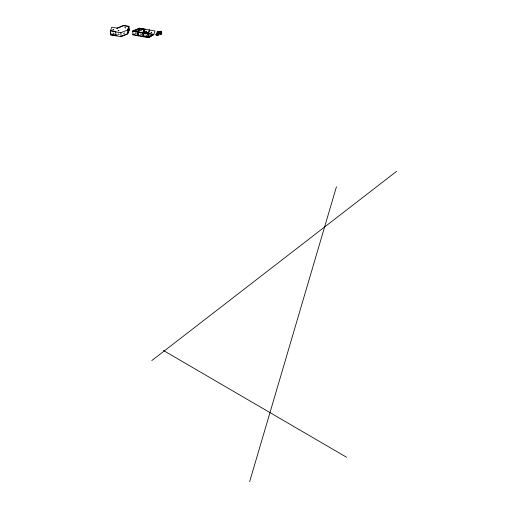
<?xml version="1.0" encoding="UTF-8"?>
<svg xmlns="http://www.w3.org/2000/svg" width="507" height="507" viewBox="0 0 507 507"><rect width="100%" height="100%" fill="white"/><g stroke="black" fill="none" stroke-linecap="round" stroke-linejoin="round"><path stroke-width="0.76" d="M156.511 34.457L156.283 35.408L156.257 34.032L156.213 35.325L156.663 34.032L156.739 35.332M157.385 34.831C157.303 33.462 158.38 34.907 157.373 34.425C158.266 33.658 156.777 36.403 157.867 34.172C157.455 33.646 157.588 33.228 157.614 34.844M157.924 34.66L157.753 35.427L157.797 34.058L157.658 35.439L157.766 34.73M157.538 34.818L157.392 35.306L157.601 34.641M157.43 34.02L157.791 33.823L157.709 34.799L157.728 34.013M157.753 34.983L157.74 34.242L157.975 34.749M157.506 35.217L157.373 34.66M156.581 34.615L156.524 35.427L156.758 34.184L156.441 35.325M157.462 34.768L157.493 34.039M156.403 33.735C157.1 33.094 155.807 34.203 156.295 34.584C157.595 34.679 155.82 33.158 156.612 33.798M157.404 34.216L157.569 34.774L157.785 34.191M157.658 35.439L157.886 34.736L157.385 34.749M156.701 34.596L156.758 34.184M156.403 33.601L156.657 33.703M157.709 34.799L157.829 34.318M156.663 35.465L156.771 33.95M157.785 34.514L157.867 34.172L157.848 34.533M157.354 34.704L157.449 34.273M249.653 481.65L336.439 186.747M160.852 34.318L161.663 31.973M161.049 34.451L161.86 32.112L160.637 31.269L157.379 31.922L156.562 34.267L157.778 35.11L161.049 34.451L158.602 32.765L156.974 33.094L158.19 33.937L156.562 34.267M159.23 33.196L159.635 32.03L160.465 31.802M159.432 33.335L159.838 32.169L160.383 32.036M159.635 33.475L160.041 32.309M159.838 33.614L160.637 31.269M160.041 33.754L160.858 31.421M160.244 33.899L161.055 31.561M160.446 34.039L161.258 31.7M160.649 34.178L161.46 31.833M157.138 33.082L157.55 31.909M157.271 33.056L157.677 31.884M157.398 33.031L157.81 31.859M157.531 32.999L157.943 31.833M157.658 32.974L158.07 31.808M157.791 32.949L158.203 31.783M157.918 32.923L158.33 31.757M158.051 32.898L158.463 31.726M158.184 32.873L158.59 31.7M158.311 32.847L158.723 31.675M158.444 32.816L158.849 31.649M159.014 31.599L158.571 32.79L159.033 31.611L160.193 32.378M158.824 32.917L159.236 31.751M159.027 33.056L159.439 31.89M153.729 34.723L155.053 30.99L139.349 28.164L132.733 30.94L132.929 34.869L148.595 37.695L153.729 34.723L132.733 30.94M151.606 32.822L151.764 32.378L150.839 32.214M148.202 37.233L148.069 37.6L147.949 33.677M134.228 33.925L132.91 34.476L143.354 36.365L143.354 32.454L153.862 34.349L148.595 37.695L148.608 33.399M149.286 29.957L147.955 33.88L143.754 33.12C143.728 29.672 153.989 35.135 144.089 32.188M148.475 33.773L149.812 30.046M146.358 31.878L146.523 31.434L145.598 31.269M144.051 29.013L142.695 32.733L142.847 36.662M144.59 29.501L143.234 33.221L132.752 31.333L139.362 28.563L144.59 29.501L144.577 29.108L143.221 32.828L143.367 36.751L143.506 36.384L148.728 37.322M145.097 29.203L143.747 32.923L143.893 36.846M141.117 30.933L141.282 30.49L140.357 30.325M138.684 28.443L137.448 31.789L137.625 35.718M137.993 32.277L139.229 28.931M138.512 32.372L139.748 29.026M136.928 29.672L136.687 30.325L136.066 30.217M127.72 33.925L129.12 30.224L128.905 26.288L123.689 25.35L117.041 28.107L111.819 27.169L110.355 30.889L110.665 34.825L121.091 36.707L127.72 33.925L127.498 29.995L128.905 26.288M128.556 29.457L128.309 30.109L128.284 29.64M125.419 28.107L125.59 27.67L124.665 27.505M118.758 30.883L118.93 30.439L118.011 30.274M115.59 31.833L115.735 31.459L110.501 30.515L110.78 34.058L115.989 35.002L115.875 35.763L110.665 34.825M117.041 28.107L116.895 28.481L123.55 25.718L128.759 26.656L128.955 30.205L127.701 33.538L121.065 36.32M113.53 29.938L113.701 29.495L112.776 29.33M157.626 34.203L157.462 34.311M156.549 33.716L156.086 34.261L156.365 34.66M156.783 34.508L156.802 34.083M157.709 35.179L157.886 34.736M156.441 33.785L156.555 33.62M151.808 360.572L396.645 171.296M132.929 34.869L134.247 34.318M123.543 33.665L124.291 33.354L124.259 32.835M110.355 30.889L120.831 32.778L127.498 29.995M117.174 34.818L115.85 35.37L115.735 31.459M115.875 35.763L117.206 35.211M156.619 34.577L156.219 34.267L156.505 34.508M158.102 33.842L156.276 34.4M159.122 31.643L160.63 31.339M159.217 31.707L160.599 31.434M159.363 31.808L160.548 31.573M159.458 31.878L160.516 31.662M159.705 32.042L160.434 31.897M159.946 32.214L160.351 32.131M156.897 33.348L157.271 33.272M156.859 33.443L157.366 33.342M156.815 33.582L157.519 33.443M156.777 33.677L157.614 33.506M156.733 33.817L157.759 33.608M156.695 33.912L157.854 33.677M156.65 34.051L158.007 33.779M139.799 28.443L143.988 29.197M138.703 28.836L144.457 29.875M148.5 34.761L149.026 34.856L149.102 37.404M150.89 35.515L150.262 35.401L150.281 36.098M136.37 33.544L135.445 33.38L135.426 32.911M141.599 34.489L140.68 34.324L140.661 33.855M146.84 35.433L145.915 35.268L145.896 34.799M148.038 36.624L148.564 36.719M143.487 35.991L149.242 37.03M114.043 33.494L113.118 33.329L113.086 32.86M119.272 34.444L118.346 34.273L118.315 33.804M163.419 350.489L346.585 457.257M156.264 33.823L156.378 34.33M120.831 32.778L121.091 36.707M156.226 34.324L156.245 34.641M129.101 29.837L129.12 30.224M138.145 35.813L137.974 31.884L139.349 28.164L139.362 28.563M138.671 35.902L138.5 31.979L139.869 28.259L139.888 28.658M148.082 33.31L148.196 36.84"/></g></svg>
